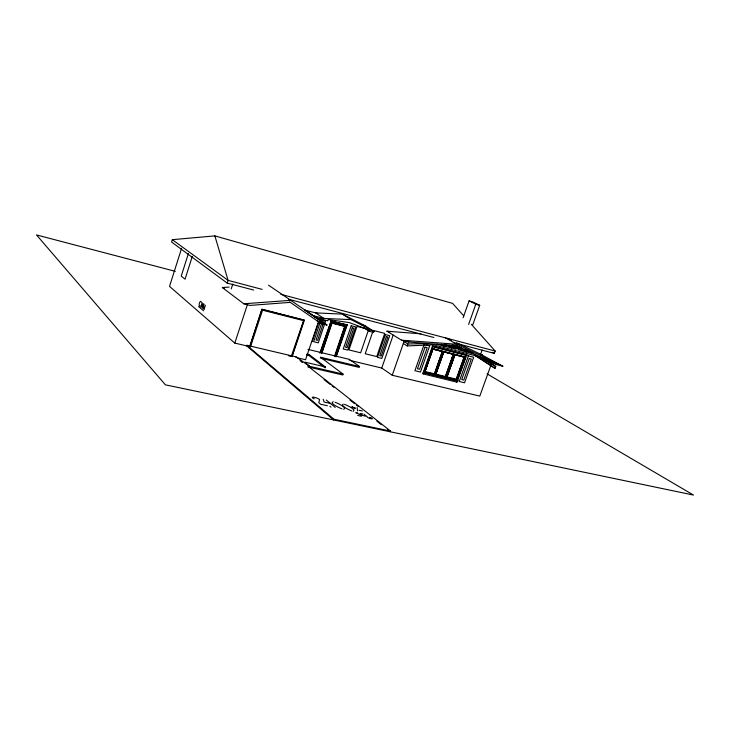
<?xml version="1.0" encoding="UTF-8"?>
<svg xmlns="http://www.w3.org/2000/svg" width="730" height="730" viewBox="0 0 730 730"><rect width="100%" height="100%" fill="white"/><g stroke="black" fill="none" stroke-linecap="round" stroke-linejoin="round"><path stroke-width="1.09" d="M463.824 315.935L452.618 303.397L214.866 235.89L172.316 239.668L171.568 242.031L227.203 283.103L253.593 290.047M181.624 248.246L169.524 286.388L234.795 343.091L248.884 346.412M188.431 253.483L181.232 276.104L185.037 279.188L192.328 256.339M200.759 306.928L202.155 302.603L201.954 307.64L203.278 303.543M204.144 304.264L202.812 308.37L204.062 307.029L204.035 309.41L205.367 305.295M227.203 283.103L228.089 280.375L214.866 235.89M231.237 288.852L232.788 284.061M234.795 343.091L247.726 303.607M246.895 345.281L246.694 345.892L333.71 419.969L333.957 419.239L246.895 345.281L296.216 356.915L310.305 366.788L304.738 362.436M249.642 346.586L261.942 309.246L304.337 320.169L292.082 356.714M249.861 346.777L261.942 309.246M250.445 346.914L262.554 310.177L303.58 320.625L291.288 356.395M268.512 285.165L326.94 325.051L304.775 310.077L317.696 313.435M291.845 356.532L303.735 321.072M296.015 357.508L296.216 356.915M302.594 361.925L302.393 362.527L300.003 360.647M312.23 341.567L319.968 318.618M309.055 354.515L325.388 366.944L325.087 367.838L308.763 355.382L309.055 354.515L306.928 354.013M321.62 318.125L313.663 341.713L318.271 342.845L325.863 320.379M304.784 310.04L326.949 325.023L321.127 323.572L289.573 301.891M330.681 320.981L347.553 325.051L330.681 320.981L331.183 321.173L319.986 353.101M331.146 320.689L320.114 352.727M321.492 353.055L331.785 322.696L345.29 326.228L335.015 356.386M321.656 353.174L331.785 322.696M321.839 353.137L331.995 323.162L344.651 326.41L334.513 356.194M320.315 358.138L320.607 357.271L359.534 366.56L359.242 367.4L321.401 358.393M345.117 326.127L335.097 356.45M336.046 356.559L346.878 324.75M347.425 325.425L347.553 325.051M320.607 357.271L343.073 374.088L342.762 374.983L307.932 366.898M349.177 360.219L349.46 359.388L307.905 349.378M364.644 326.748L364.991 325.726L342.397 314.11L315.597 312.887L323.938 318.444L351.075 319.621L373.924 331.356L373.568 332.396L369.517 331.347L363.294 327.396M368.312 330.48L360.638 352.8L348.94 349.925L356.988 326.401L366.551 328.874M369.517 331.347L369.873 330.307L367.208 328.619M481.937 357.381L492.038 362.144L479.802 396.098L392.247 375.257L381.744 368.048L393.169 335.134M392.247 375.257L404 341.54L409.676 341.439M403.325 343.492L407.276 345.938L407.96 343.976L428.492 343.565M310.305 366.788L308.133 366.287L390.55 431.074L390.304 431.777L387.621 429.66M424.139 344.451L414.914 370.703L420.453 372.054L429.669 345.874L425.982 344.925M423.227 372.537L432.543 346.066L466.99 355.09L466.798 355.629L432.698 346.768L423.728 372.236L457.874 380.631L457.719 381.078L423.227 372.537L457.372 380.914M423.564 372.692L423.117 373.961L423.382 372.574M423.592 372.774L423.382 372.081M432.543 346.066L432.352 346.613M456.907 380.394L424.331 372.455L432.826 348.995M424.705 372.702L432.78 348.867L442.635 351.449L434.514 374.399L424.787 372.026M424.568 372.446L432.926 348.721L465.028 356.979L456.715 380.275L435.491 375.028L443.74 351.732L435.491 375.028M442.49 351.367L434.514 374.399M434.669 374.828L442.909 351.522L434.852 374.946L424.376 372.318M435.755 374.645L443.867 351.723L464.472 357.061L456.387 379.728L435.892 374.736M463.094 317.778L469.08 300.897L472.958 302.01L479.71 305.322L472.511 325.525M454.836 354.534L446.669 377.83L454.982 354.625L446.733 377.328M468.605 324.448L475.814 304.2L469.08 300.897M464.326 356.979L456.387 379.728M456.524 380.157L464.937 357.244M457.874 380.631L457.336 380.348L465.74 357.454L431.804 348.666M422.935 373.842L456.925 382.164L466.598 354.871M420.872 333.829L386.909 331.192L401.527 340.189L408.645 342.023L456.323 345.737L496.391 364.599L502.824 366.259L480.632 354.269L482.165 349.998M454.772 342.99L494.347 353.402L495.195 351.048L471.288 324.293M474.856 355.382L495.04 368.331L495.716 366.469L480.167 356.961M444.588 346.202L448.019 345.345L452.098 348.155L437.014 344.231M290.275 302.366L250.116 305.405L243.765 303.78L222.34 287.538L229.129 287.082M451.834 347.024L455.182 348.949L459.106 348.657L457.418 347.699M449.762 345.217L450.93 346.029L462.063 348.438M243.765 303.78L290.96 300.313M452.107 345.025L457.856 346.038M407.276 345.938L433.173 344.779L476.334 355.966L495.04 368.331M401.527 340.189L456.843 344.268L502.824 366.259M333.957 419.239L390.55 431.074M327.396 405.725L320.689 404.283L318.764 402.659L319.512 399.976A3.878 0.812 18.8 0 0 317.103 398.178A3.878 0.812 18.8 0 0 312.54 397.184A3.878 0.812 18.8 0 0 314.256 398.835M351.687 407.203L355.61 408.052M330.736 403.498L324.138 402.066L323.171 399.228M359.005 410.26L362.409 410.999M310.405 366.487L343.073 374.088M304.848 362.135L325.388 366.944M288.341 355.702L291.626 356.477M297.073 357.755L305.541 359.753L318.453 321.711L321.127 323.572M306.637 354.88L308.763 355.382M334.751 356.368L336.202 356.678L347.097 325.206M350.263 360.483L381.744 368.048M436.111 374.244L445.337 376.498L453.202 354.36L443.986 351.997M447.088 376.926L456.204 379.153L464.052 357.152L454.945 354.816M318.444 321.738L316.501 320.452M262.17 309.42L304.337 320.169M314.511 317.386L327.761 320.798L328.181 319.548L349.296 322.578L369.873 330.307M330.736 322.496L346.476 326.538M432.926 346.294L466.99 355.09M312.978 315.615L323.938 318.444M466.406 355.41L466.798 355.629M459.106 348.657L452.098 346.832L455.182 348.949M480.276 354.214L482.384 354.762M222.34 287.538L224.375 288.067M386.909 331.192L389.902 331.968M473.003 353.585L458.248 349.752L463.404 349.36L465.658 351.677L461.433 349.259L468.742 351.166L464.663 349.241M361.98 324.941L364.991 325.726L373.924 331.356M175.309 271.341L36.5 234.932L165.4 384.838L693.5 495.068L487.074 373.87M357.381 412.815L355.793 412.651L358.959 414.074A3.741 0.794 19.3 0 1 361.797 415.99A3.741 0.794 19.3 0 1 357.682 415.297M262.161 289.39L228.089 280.375L172.316 239.668M280.849 294.336L495.195 351.048M288.77 299.3L433.885 337.497M475.814 304.2L479.71 305.322M447.362 338.337L451.441 340.29M456.496 342.708L480.632 354.269M492.358 352.307L494.347 353.402M492.905 362.637L496.391 364.599M445.145 337.625L456.843 344.268M469.6 351.65L472.146 353.101M495.716 366.469L481.69 358.083M474.628 354.999L476.334 355.966M458.695 346.513L461.223 347.954M456.378 346.139L460.584 348.548M462.555 349.551L466.789 351.97L464.809 349.734M444.926 344.012L446.587 344.971L443.21 345.837L440.728 344.396M447.928 345.737L452.098 348.155M441.276 344.268L443.758 345.719M407.057 341.047L408.645 342.023M404 341.54L407.96 343.976M457.719 381.078L457.172 380.795L456.925 382.164M342.397 314.11L351.075 319.621M349.46 359.388L359.534 366.56M324.047 379.591L330.316 384.527M332.104 385.942L333.893 387.347M350.017 400.04L354.488 403.571M356.276 404.977L358.074 406.391M376.872 421.201L381.352 424.723M369.535 417.323L370.393 418.007M364.024 414.238L367.427 416.949A2.61 0.547 19.4 0 0 369.188 418.208A2.61 0.547 19.4 0 0 372.172 418.847A2.61 0.547 19.4 0 0 370.876 417.679M352.088 406.464L354.953 408.745M326.274 400.031L335.216 407.404M329.896 406.263L330.955 407.139M198.596 306.536L203.588 310.807M357.171 407.541L357.536 410.862M200.011 305.906A2.418 0.867 -75.7 0 1 199.171 304.729A2.418 0.867 -75.7 0 1 200.139 301.718A2.418 0.867 -75.7 0 1 201.215 302.156M341.959 408.855A14.053 2.938 19.1 0 1 333.291 401.783M335.024 402.23A14.062 2.957 18.9 0 1 343.584 409.211M351.75 410.963A14.454 3.002 19.2 0 1 343.273 404.137M344.514 404.347A14.281 2.993 19.1 0 1 353.11 411.255M365.456 416.118A3.321 0.694 19.3 0 1 360.447 414.266A3.321 0.694 19.3 0 1 362.746 413.974M322.696 320.251L316.044 339.961L317.605 340.344L324.257 320.652L322.696 320.251M351.194 325.753L343.273 348.976L347.745 350.081L355.665 326.912L351.194 325.753M352.225 327.843L345.591 347.243L347.115 347.617L353.74 328.235L352.225 327.843M373.231 330.425L365.201 353.758L376.716 356.587L384.728 333.4L373.231 330.425M385.394 334.586L377.501 357.381L381.827 358.439L389.701 335.7L385.394 334.586M386.362 336.63L379.773 355.674L381.233 356.039L387.831 337.005L386.362 336.63M425.043 347.142L417.46 368.723L419.631 369.252L427.205 347.699L425.043 347.142M432.899 349.15L425.006 371.534L434.341 373.815L442.216 351.541L432.899 349.15M453.476 354.187L445.51 377.082L453.476 354.187M453.887 354.342L445.848 377.629L453.887 354.342M468.405 355.875L459.252 381.489L464.545 382.776L473.679 357.244L468.405 355.875M469.244 358.494L461.716 379.545L463.787 380.047L471.306 359.023L469.244 358.494"/></g></svg>
